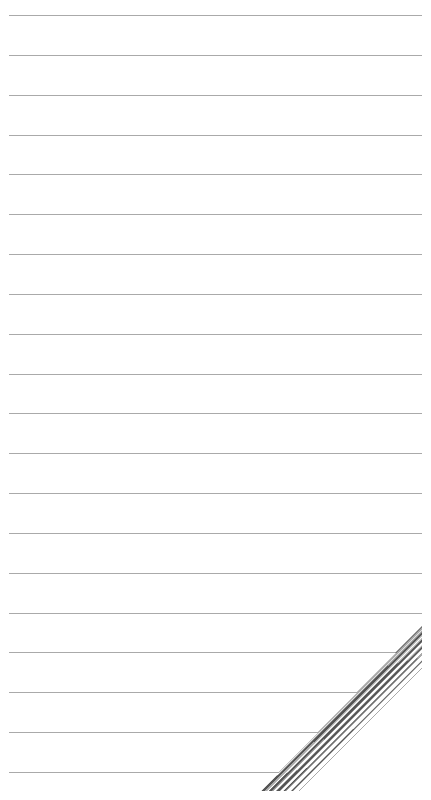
# Model space of a CAD drawing. Header units: inches. Extents: x 0 to 565, y 0 to 565.
# Drawn here: x 94.6 to 157.3, y 161.8 to 282.5 of the extents above; entities that cross this region are included whole.
import ezdxf

# ---------------------------------------------------------------- set-up
doc = ezdxf.new("R2010")
doc.units = ezdxf.units.IN

msp = doc.modelspace()

# ---------------------------------------------------------------- linework, layer by layer
at = {"const_width": 0.05}
for points in [[(6.64, 282.5), (251.79, 282.5)], [(129.89, 157.5), (253.62, 281.23)], [(135.88, 163.75), (253.89, 281.76)], [(141.99, 170), (253.84, 281.86)], [(148.09, 176.25), (253.79, 281.96)], [(154.19, 182.5), (253.74, 282.06)], [(87.44, 113.75), (253.7, 280.01)], [(93.54, 120), (253.65, 280.11)], [(99.39, 126.25), (253.87, 280.73)], [(105.49, 132.5), (253.82, 280.83)], [(111.59, 138.75), (253.77, 280.93)], [(117.69, 145), (253.72, 281.03)], [(123.79, 151.25), (253.67, 281.13)], [(51.24, 76.25), (253.83, 278.84)], [(57.34, 82.5), (253.78, 278.94)], [(63.44, 88.75), (253.73, 279.04)], [(69.14, 95), (253.85, 279.71)], [(75.24, 101.25), (253.8, 279.81)], [(81.34, 107.5), (253.75, 279.91)], [(27.42, 51.25), (253.89, 277.72)], [(33.49, 57.5), (253.81, 277.82)], [(39.59, 63.75), (253.76, 277.92)], [(45.15, 70), (253.89, 278.74)], [(15.94, 38.75), (253.88, 276.69)], [(22.04, 45), (253.83, 276.79)], [(10.72, 32.5), (253.89, 275.67)], [(14.29, 276.25), (245.69, 276.25)], [(7.39, 270), (239.59, 270)], [(14.09, 263.75), (233.49, 263.75)], [(7.39, 257.5), (227.39, 257.5)], [(14.04, 251.25), (221.29, 251.25)], [(7.09, 245), (215.19, 245)], [(14.14, 238.75), (209.09, 238.75)], [(7.64, 232.5), (202.99, 232.5)], [(14.34, 226.25), (196.89, 226.25)], [(7.29, 220), (190.79, 220)], [(14.24, 213.75), (184.69, 213.75)], [(3.13, 207.5), (178.59, 207.5)], [(14.14, 201.25), (172.49, 201.25)], [(7.44, 195), (166.39, 195)], [(14.24, 188.75), (160.29, 188.75)], [(8.04, 182.5), (154.19, 182.5)], [(10.38, 176.25), (148.09, 176.25)], [(7.04, 170), (141.99, 170)], [(10.38, 163.75), (135.88, 163.75)]]:
    msp.add_lwpolyline(points, dxfattribs=at)
at = {"const_width": 0.025}
for points in [[(154.18, 182.5, 1), (154.2, 182.5, 1)], [(154.18, 182.5, 1), (154.2, 182.5, 1)], [(148.08, 176.25, 1), (148.1, 176.25, 1)], [(148.08, 176.25, 1), (148.1, 176.25, 1)], [(141.98, 170, 1), (142, 170, 1)], [(141.98, 170, 1), (142, 170, 1)], [(135.87, 163.75, 1), (135.9, 163.75, 1)], [(135.87, 163.75, 1), (135.9, 163.75, 1)]]:
    msp.add_lwpolyline(points, format="xyb", close=True, dxfattribs=at)

doc.saveas('drawing.dxf')
